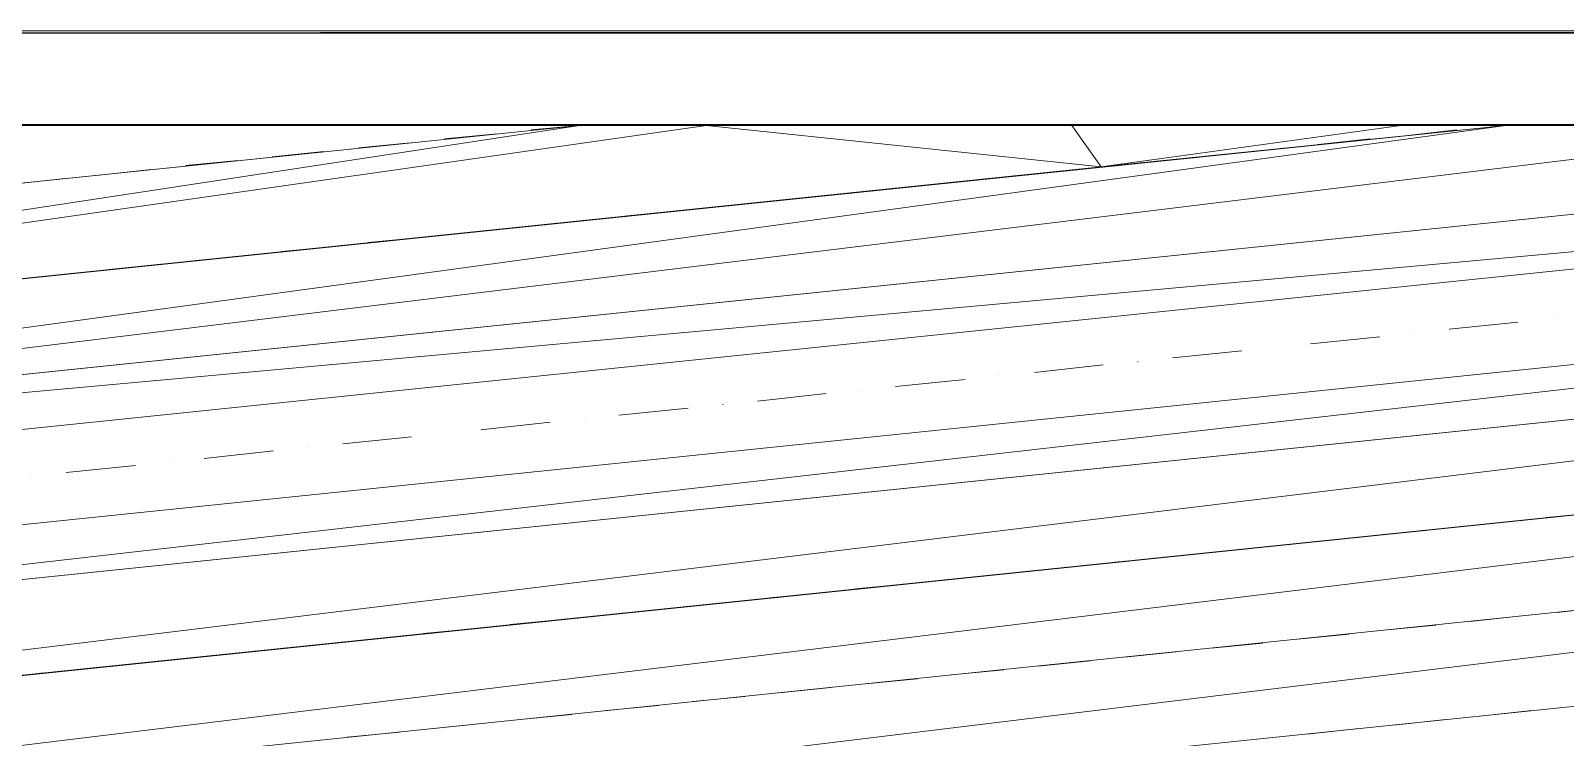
# Model space of a CAD drawing. Header units: inches. Extents: x -0.6 to 32.5, y 0.8 to 22.6.
# Drawn here: x 8.991 to 13.011, y 20.741 to 22.591 of the extents above; entities that cross this region are included whole.
import ezdxf

# ---------------------------------------------------------------- set-up
doc = ezdxf.new("R2010")
doc.units = ezdxf.units.IN
doc.header["$MEASUREMENT"] = 0
doc.layers.add('PDF_Geometry', color=7, linetype='Continuous', true_color=0xa5a5a5)

msp = doc.modelspace()

# ---------------------------------------------------------------- linework, layer by layer
at = {"layer": 'PDF_Geometry', "color": 7, "lineweight": 0}
for points in [[(32.4989, 22.5905), (0.6506, 22.5839), (0.6439, 22.5905), (32.4989, 22.5905)], [(32.4989, 22.5839), (32.4989, 22.5905), (0.6506, 22.5839), (32.4989, 22.5839)], [(27.7256, 16.1206), (27.7256, 22.3439), (0.8839, 22.3439), (0.8839, 16.1206), (27.7256, 16.1206)]]:
    msp.add_lwpolyline(points, dxfattribs=at)
at = {"layer": 'PDF_Geometry', "color": 7, "lineweight": 25}
msp.add_lwpolyline([(27.7256, 1.0256), (27.7256, 22.3439), (0.8839, 22.3439), (0.8839, 1.0256), (27.7256, 1.0256)], dxfattribs=at)
at = {"layer": 'PDF_Geometry', "color": 254, "lineweight": 0, "true_color": 0xdcdcdc}
for points in [[(5.1022, 21.7922), (5.2689, 21.5589), (10.4289, 22.3422), (5.1022, 21.7922)], [(5.1272, 21.5439), (5.2956, 21.3106), (12.8556, 22.3422), (5.1272, 21.5439)], [(15.2806, 22.3422), (16.6672, 22.3422), (5.1539, 21.2956), (15.2806, 22.3422)], [(16.6672, 22.3422), (5.1539, 21.2956), (5.1689, 21.1539), (16.6672, 22.3422)], [(5.2089, 20.7656), (18.9772, 22.3305), (5.1939, 20.9072), (5.2089, 20.7656)], [(18.9922, 22.1889), (5.2089, 20.7656), (18.9772, 22.3305), (18.9922, 22.1889)], [(8.9372, 22.3422), (10.4289, 22.3422), (5.2439, 21.8072), (8.9372, 22.3422)], [(5.2689, 21.5589), (10.4289, 22.3422), (10.7606, 22.3422), (5.2689, 21.5589)], [(5.2689, 21.5589), (11.7956, 22.2339), (10.7606, 22.3422), (5.2689, 21.5589)], [(5.2956, 21.3106), (12.8556, 22.3422), (13.7572, 22.3422), (5.2956, 21.3106)], [(13.7572, 22.3422), (15.2806, 22.3422), (5.2956, 21.3106), (13.7572, 22.3422)], [(11.7956, 22.2339), (10.7606, 22.3422), (11.7189, 22.3422), (11.7956, 22.2339)], [(11.7189, 22.3422), (12.5806, 22.3422), (11.7956, 22.2339), (11.7189, 22.3422)], [(12.5806, 22.3422), (11.7956, 22.2339), (12.8556, 22.3422), (12.5806, 22.3422)], [(18.8506, 22.1739), (5.2089, 20.7656), (5.3756, 20.5306), (18.8506, 22.1739)], [(18.8506, 22.1739), (19.0172, 21.9405), (5.3756, 20.5306), (18.8506, 22.1739)], [(5.2606, 20.2689), (19.0172, 21.9406), (5.2339, 20.5172), (5.2606, 20.2689)], [(19.0422, 21.6939), (5.2606, 20.2689), (19.0172, 21.9406), (19.0422, 21.6939)], [(5.2856, 20.0206), (19.0422, 21.6939), (5.2606, 20.2689), (5.2856, 20.0206)], [(19.0689, 21.4456), (5.2856, 20.0206), (19.0422, 21.6939), (19.0689, 21.4456)], [(5.3106, 19.7722), (19.0689, 21.4456), (5.2856, 20.0206), (5.3106, 19.7722)]]:
    msp.add_lwpolyline(points, dxfattribs=at)
at = {"layer": 'PDF_Geometry', "lineweight": 0}
for points in [[(5.1539, 21.2956), (15.2806, 22.3422)], [(5.1689, 21.1539), (16.6672, 22.3422)], [(5.1689, 21.1539), (16.6672, 22.3422)], [(5.1689, 21.1539), (16.6672, 22.3422)], [(5.1939, 20.9072), (18.9772, 22.3305)], [(10.0756, 22.3072), (10.2122, 22.3206)], [(10.3022, 22.3306), (10.4289, 22.3422)], [(12.5906, 22.3156), (12.7272, 22.3306)], [(12.8172, 22.3389), (12.8556, 22.3422)], [(9.6239, 22.2606), (9.7589, 22.2739)], [(9.8506, 22.2839), (9.9856, 22.2972)], [(12.1389, 22.2689), (12.2739, 22.2822)], [(12.3639, 22.2922), (12.5006, 22.3072)], [(9.3972, 22.2372), (9.5339, 22.2506)], [(11.6856, 22.2222), (11.8222, 22.2356)], [(11.9122, 22.2456), (12.0472, 22.2589)], [(8.9456, 22.1889), (9.0806, 22.2039)], [(9.1706, 22.2122), (9.3072, 22.2272)], [(11.4589, 22.1989), (11.5956, 22.2122)], [(5.2089, 20.7656), (18.9922, 22.1889)], [(11.0072, 22.1522), (11.1422, 22.1656)], [(11.2339, 22.1756), (11.3689, 22.1889)], [(10.5539, 22.1056), (10.6906, 22.1189)], [(10.7806, 22.1289), (10.9172, 22.1422)], [(10.1022, 22.0589), (10.2372, 22.0722)], [(10.3289, 22.0822), (10.4639, 22.0956)], [(9.8756, 22.0356), (10.0122, 22.0489)], [(9.4239, 21.9889), (9.5589, 22.0022)], [(9.6489, 22.0122), (9.7856, 22.0256)], [(8.9706, 21.9422), (9.1056, 21.9556)], [(9.1972, 21.9655), (9.3322, 21.9789)], [(12.9789, 21.8372), (12.9789, 21.8372)], [(12.3439, 21.7706), (12.5256, 21.7889)], [(12.6156, 21.7989), (12.6156, 21.7989)], [(12.7072, 21.8089), (12.8872, 21.8272)], [(11.9822, 21.7339), (12.1639, 21.7522)], [(12.2539, 21.7622), (12.2539, 21.7622)], [(11.6206, 21.6956), (11.8006, 21.7155)], [(11.8906, 21.7239), (11.8922, 21.7239)], [(11.2572, 21.6589), (11.4389, 21.6772)], [(11.5289, 21.6872), (11.5289, 21.6872)], [(10.8956, 21.6206), (11.0756, 21.6406)], [(11.1672, 21.6489), (11.1672, 21.6489)], [(10.5322, 21.5839), (10.7139, 21.6022)], [(10.8039, 21.6122), (10.8056, 21.6122)], [(10.1706, 21.5456), (10.3522, 21.5655)], [(10.4422, 21.5739), (10.4422, 21.5739)], [(9.8089, 21.5089), (9.9889, 21.5272)], [(10.0806, 21.5372), (10.0806, 21.5372)], [(9.4456, 21.4706), (9.6272, 21.4906)], [(9.7172, 21.4989), (9.7172, 21.4989)], [(9.0839, 21.4339), (9.2656, 21.4522)], [(9.3556, 21.4622), (9.3556, 21.4622)], [(8.9939, 21.4239), (8.9939, 21.4239)], [(12.9622, 21.3156), (13.0989, 21.3289)], [(12.5106, 21.2689), (12.6456, 21.2822)], [(12.7372, 21.2922), (12.8722, 21.3056)], [(12.0572, 21.2222), (12.1939, 21.2356)], [(12.2839, 21.2456), (12.4206, 21.2589)], [(11.6056, 21.1756), (11.7406, 21.1889)], [(11.8322, 21.1989), (11.9672, 21.2122)], [(11.3789, 21.1522), (11.5156, 21.1656)], [(10.9272, 21.1056), (11.0622, 21.1189)], [(11.1522, 21.1289), (11.2889, 21.1422)], [(10.4739, 21.0589), (10.6089, 21.0722)], [(10.7006, 21.0822), (10.8356, 21.0956)], [(12.9889, 21.0672), (13.1239, 21.0822)], [(10.0206, 21.0122), (10.1572, 21.0256)], [(10.2472, 21.0356), (10.3839, 21.0489)], [(12.5356, 21.0206), (12.6722, 21.0339)], [(12.7622, 21.0439), (12.8972, 21.0589)], [(9.7956, 20.9889), (9.9306, 21.0022)], [(12.0839, 20.9739), (12.2189, 20.9872)], [(12.3106, 20.9972), (12.4456, 21.0106)], [(9.3422, 20.9406), (9.4789, 20.9556)], [(9.5689, 20.9639), (9.7039, 20.9789)], [(11.8572, 20.9505), (11.9922, 20.9639)], [(8.8906, 20.8939), (9.0256, 20.9089)], [(9.1156, 20.9172), (9.2522, 20.9322)], [(11.4039, 20.9039), (11.5406, 20.9172)], [(11.6306, 20.9272), (11.7672, 20.9406)], [(10.9522, 20.8572), (11.0872, 20.8706)], [(11.1789, 20.8806), (11.3139, 20.8939)], [(10.4989, 20.8106), (10.6356, 20.8239)], [(10.7256, 20.8339), (10.8622, 20.8472)], [(10.2739, 20.7872), (10.4089, 20.8006)], [(12.5622, 20.7722), (12.6972, 20.7872)], [(12.7872, 20.7956), (12.9239, 20.8106)], [(9.8206, 20.7406), (9.9572, 20.7539)], [(10.0472, 20.7639), (10.1822, 20.7772)], [(12.3356, 20.7489), (12.4706, 20.7639)]]:
    msp.add_lwpolyline(points, dxfattribs=at)
at = {"layer": 'PDF_Geometry', "color": 9, "lineweight": 5, "true_color": 0xbababa}
msp.add_arc((177.93, -1576.9031), 1605.3676, 95.3686327, 96.3315584, dxfattribs=at)

doc.saveas('drawing.dxf')
